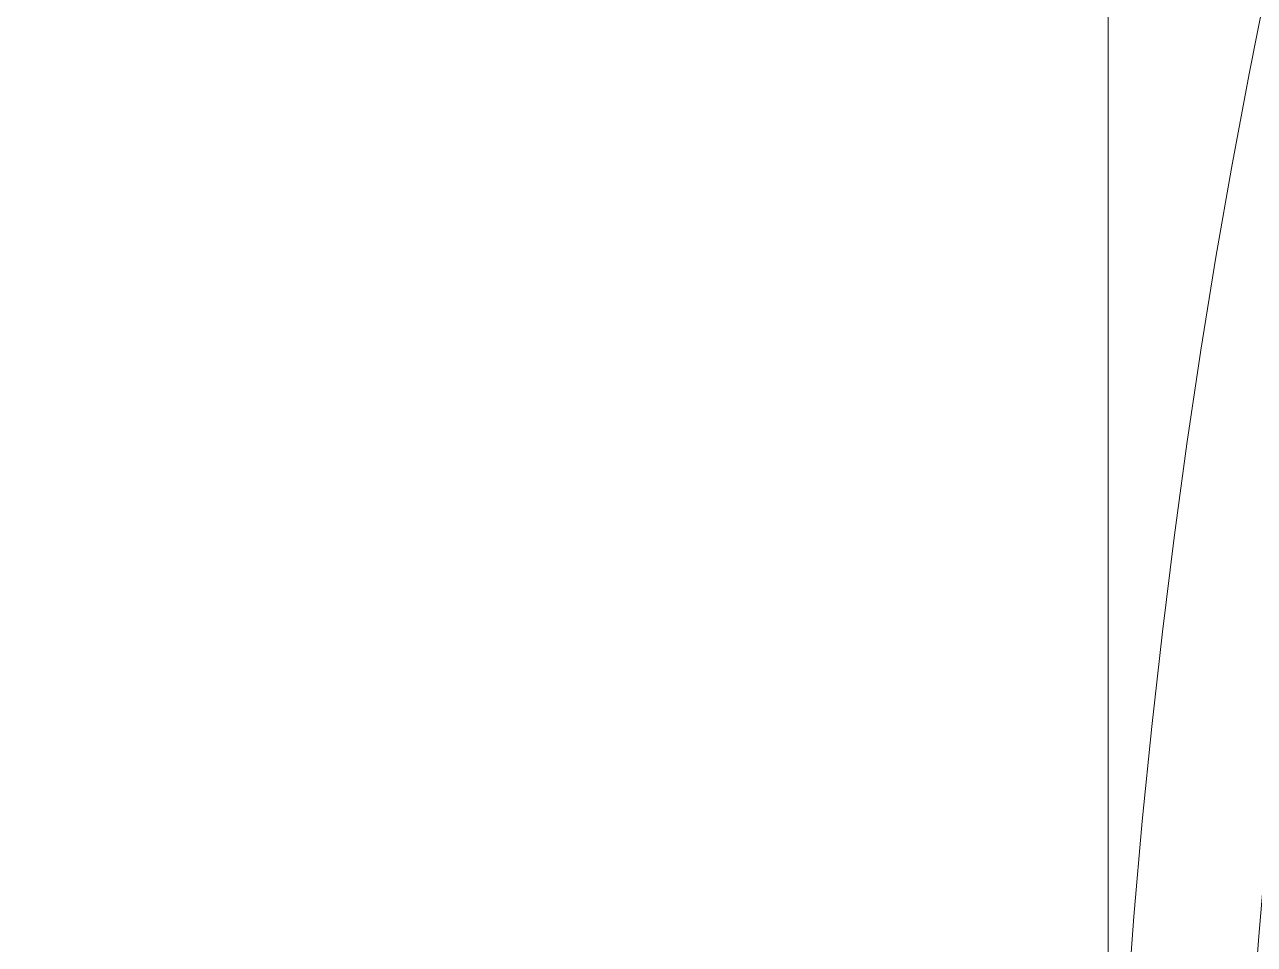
# Model space of a CAD drawing. Header units: millimetres. Extents: x 4003075 to 5615882, y 1445368 to 2591247.
# Drawn here: x 5463855 to 5465807, y 2408028 to 2409488 of the extents above; entities that cross this region are included whole.
import ezdxf

# ---------------------------------------------------------------- set-up
doc = ezdxf.new("R2010")
doc.units = ezdxf.units.MM
doc.layers.add('XR-평면도$0$A-CNTL', color=9, linetype='Continuous', lineweight=15)
doc.layers.add('XR-평면도$0$A-ELEV-LIN3', color=9, linetype='Continuous', lineweight=18)

# ---------------------------------------------------------------- blocks, each defined once
blk = doc.blocks.new('XR-평면도$0$RAMP_올라감(기준층) (210411)')
at = {"layer": 'XR-평면도$0$A-CNTL', "ltscale": 300}
blk.add_lwpolyline([(-20700, 15000), (-20700, -15000, 0.414214), (0, -35700, 0.414214), (20700, -15000), (20700, 15000, 0.414214), (0, 35700, 0.414214)], format="xyb", close=True, dxfattribs=at)
at = {"layer": 'XR-평면도$0$A-ELEV-LIN3'}
for points in [[(-12100, 15000), (-12100, -15000, 0.414214), (0, -27100, 0.414214), (12100, -15000), (12100, 15000, 0.414214), (0, 27100, 0.414214)], [(-19700, -15700), (-12280.1, -15700, 0.397632), (0, -27300, 0.397632), (12280.1, -15700), (19700, -15700), (19700, -34700), (-19700, -34700)]]:
    blk.add_lwpolyline(points, format="xyb", close=True, dxfattribs=at)
blk = doc.blocks.new('XR-평면도$0$중심선(210216)')
at = {"layer": 'XR-평면도$0$A-CNTL', "ltscale": 300}
blk.add_lwpolyline([(143000, 206000), (143000, -10000)], dxfattribs=at)

msp = doc.modelspace()

# ---------------------------------------------------------------- block references
at = {"rotation": 180}
msp.add_blockref('XR-평면도$0$RAMP_올라감(기준층) (210411)', (5477875, 2392067.6), dxfattribs=at)
at = {"layer": 'XR-평면도$0$A-CNTL'}
msp.add_blockref('XR-평면도$0$중심선(210216)', (5322575, 2339367.6), dxfattribs=at)

doc.saveas('drawing.dxf')
